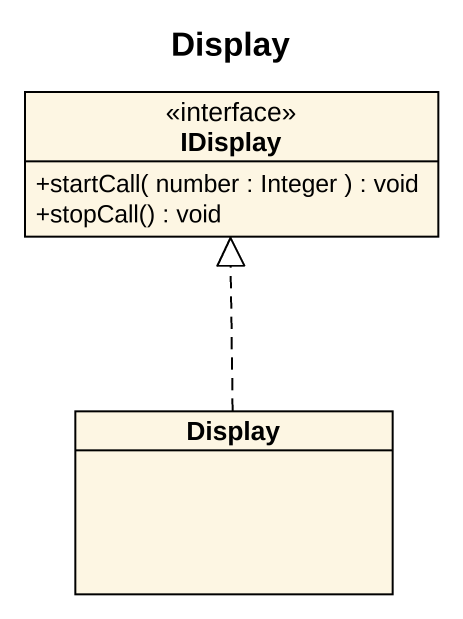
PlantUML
@startuml
title Display
hide circle
hide empty members
skinparam classAttributeIconSize 0
interface IDisplay {
  +startCall( number : Integer ) : void
  +stopCall() : void
}
class Display
Display .up.|> IDisplay
@enduml
